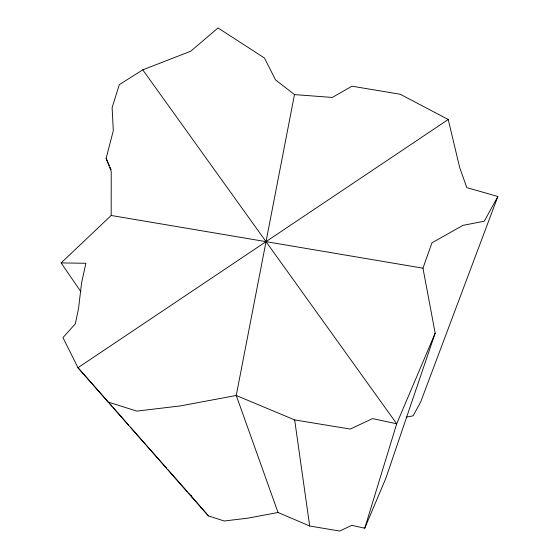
<?xml version="1.0" encoding="UTF-8"?>
<svg xmlns="http://www.w3.org/2000/svg" width="559" height="559" viewBox="0 0 559 559"><rect width="100%" height="100%" fill="white"/><g stroke="black" fill="none" stroke-linecap="round" stroke-linejoin="round"><path stroke-width="0.84" d="M80.894 291.707L61.127 262.926L111.185 215.474L111.22 171.431L106.126 158.421L113.309 130.603L112.107 107.656L119.305 84.654L142.769 69.861L190.752 51.204L218.003 27.95L264.442 58.017L275.538 79.902L294.481 94.597L332.284 97.441L351.946 86.198L400.23 94.233L448.234 119.5L459.624 167.33L466.8 187.628L497.873 196.482L420.71 401.9L413.122 415.819L406.463 417.133M294.481 94.597L236.254 395.472L278.033 512.484L309.679 525.991L339.704 531.05L351.744 525.334L364.748 528.206L385.85 478.287L435.175 333.157L422.967 268.187L431.974 242.816L462.978 225.354L484.276 221.21L497.873 196.482M364.748 528.206L396.708 423.792L435.175 333.157M448.234 119.5L77.974 367.71L208.486 515.929L224.25 520.995L247.847 518.165L278.033 512.484M61.127 262.926L85.904 263.282L81.586 282.847L78.553 308.372L75.381 323.759L62.95 337.615L77.974 367.71L107.328 401.006M107.894 401.97L136.843 411.124L180.445 405.897L236.254 395.472L294.67 419.928L350.283 429.06L372.574 418.586L396.708 423.792L142.769 69.861M111.185 215.474L422.967 268.187M109.634 403.619L111.933 406.232M113.086 407.539L128.626 425.161M130.352 427.125L145.892 444.747M147.045 446.054L166.61 468.253M167.763 469.56L187.335 491.759M188.481 493.066L208.486 515.929M191.164 495.463L191.933 496.979M106.126 158.421L109.34 165.576M110.06 167.169L111.129 169.552M294.67 419.928L309.679 525.991"/></g></svg>
